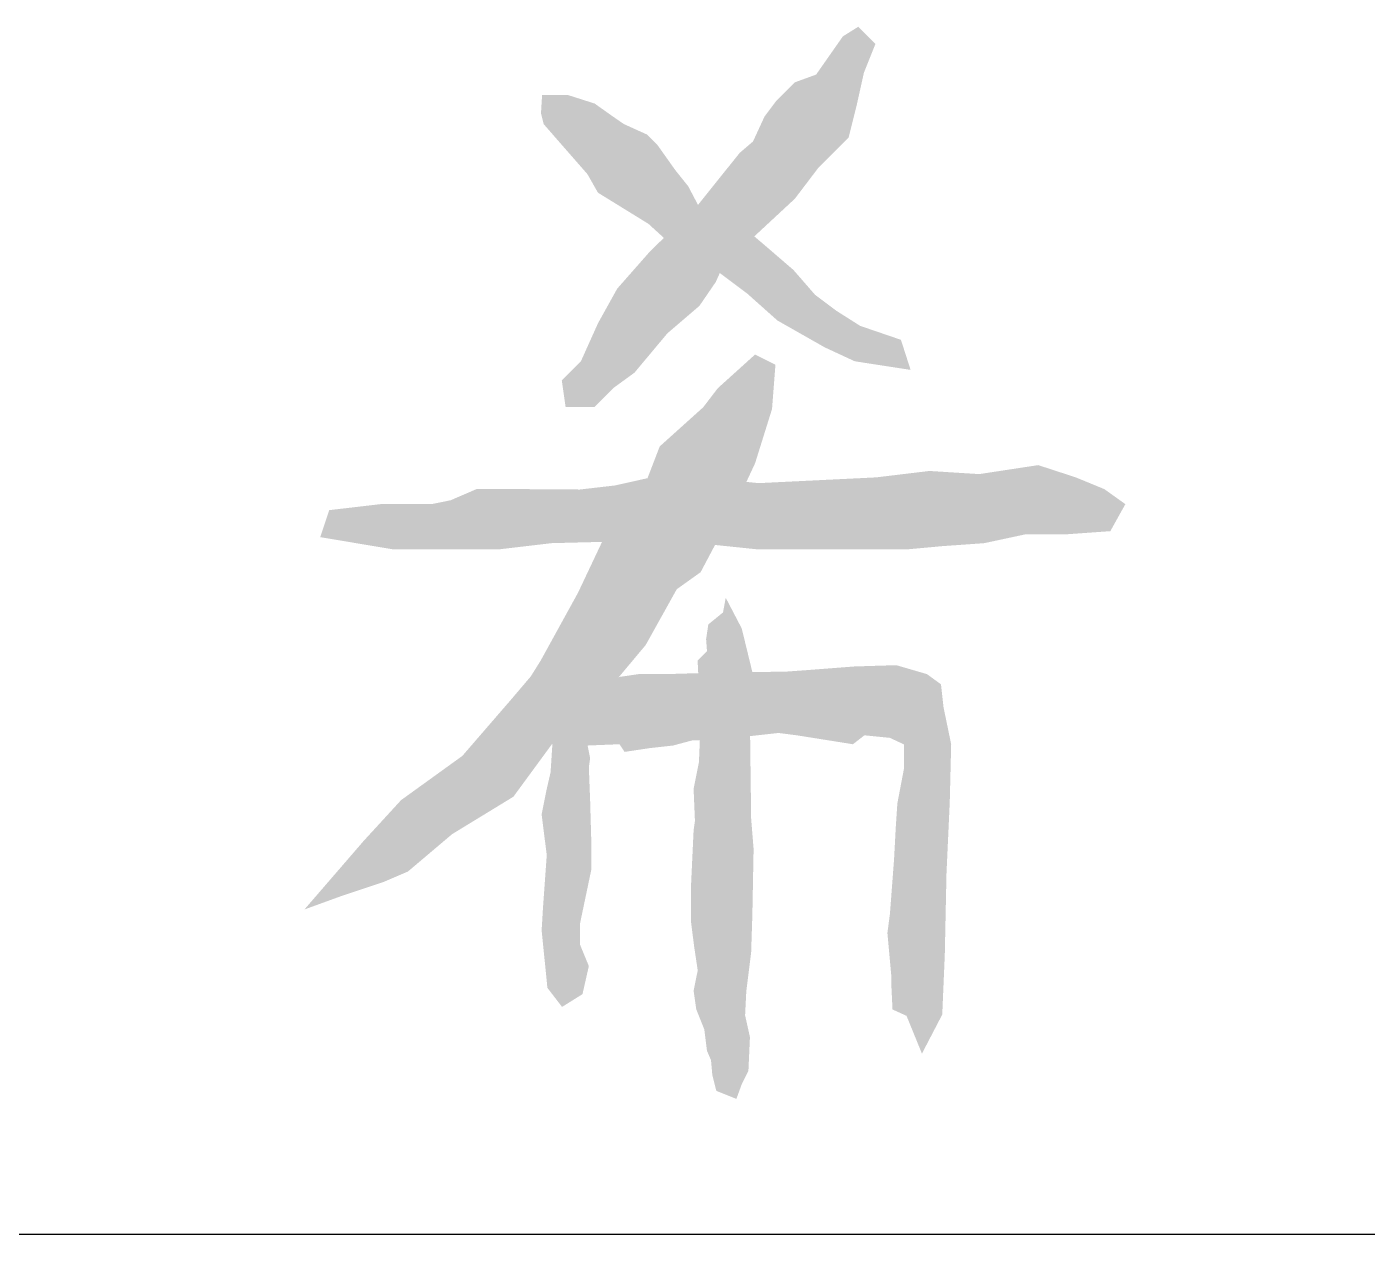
# Model space of a CAD drawing. Extents: x 5279878 to 5976284, y -275259 to -27697.
# Drawn here: x 5383152 to 5383817, y -271309 to -270709 of the extents above; entities that cross this region are included whole.
import ezdxf

# ---------------------------------------------------------------- set-up
doc = ezdxf.new("R2010")
doc.units = 0
doc.header["$LTSCALE"] = 1000
doc.header["$MEASUREMENT"] = 0
doc.layers.get('0').update_dxf_attribs({"linetype": 'CONTINUOUS'})
doc.layers.add('HATCH', color=8, linetype='CONTINUOUS')

msp = doc.modelspace()

# ---------------------------------------------------------------- hatches: boundary and pattern name
at = {"layer": 'HATCH'}
h = msp.add_hatch(color=0, dxfattribs=at)
h.paths.add_polyline_path([(5383532.44, -270829.88), (5383516.97, -270816.55), (5383512.97, -270813.19), (5383497.62, -270827.45), (5383495.85, -270831.38), (5383509.5, -270841.61), (5383524.44, -270854.93), (5383547.91, -270868.26), (5383562.85, -270875.19), (5383576.72, -270877.33), (5383590.59, -270879.46), (5383585.79, -270864.53), (5383565.52, -270857.6), (5383553.78, -270850.14), (5383543.11, -270842.14)])
h.paths.add_polyline_path([(5383512.97, -270813.19), (5383509.36, -270810.16), (5383500.33, -270804.32), (5383485.49, -270798.42), (5383485.03, -270797.55), (5383472.45, -270809.71), (5383468.08, -270813.94), (5383478.56, -270823.48), (5383494.49, -270830.36), (5383495.85, -270831.38), (5383497.62, -270827.45)])
h.paths.add_polyline_path([(5383544.62, -270779.34), (5383559.81, -270764.16), (5383563.61, -270748.98), (5383567.41, -270731.9), (5383573.11, -270717.67), (5383564.56, -270709.13), (5383556.97, -270713.87), (5383550.32, -270723.36), (5383543.67, -270732.85), (5383533.23, -270736.65), (5383523.73, -270746.13), (5383518.03, -270753.72), (5383512.34, -270766.06), (5383505.69, -270771.75), (5383494.29, -270785.99), (5383485.03, -270797.55), (5383485.49, -270798.42), (5383500.33, -270804.32), (5383509.36, -270810.16), (5383512.97, -270813.19), (5383521.83, -270804.96), (5383533.12, -270794.48)])
h.paths.add_polyline_path([(5383473.75, -270780.3), (5383464.68, -270767.5), (5383459.88, -270762.7), (5383448.14, -270757.37), (5383441.21, -270752.57), (5383433.74, -270747.24), (5383420.4, -270742.98), (5383407.6, -270742.98), (5383407.06, -270752.04), (5383408.37, -270757.4), (5383413.46, -270763.24), (5383420.66, -270771.47), (5383430.14, -270782.31), (5383435.34, -270791.49), (5383460.41, -270806.95), (5383468.08, -270813.94), (5383472.45, -270809.71), (5383485.03, -270797.55), (5383480.16, -270788.29)])
h.paths.add_polyline_path([(5383493.86, -270835.8), (5383495.85, -270831.38), (5383494.49, -270830.36), (5383478.56, -270823.48), (5383468.08, -270813.94), (5383461.38, -270820.41), (5383444.92, -270839.12), (5383435.42, -270856.2), (5383426.88, -270875.18), (5383417.38, -270884.67), (5383419.28, -270897.95), (5383433.52, -270897.95), (5383443.02, -270888.46), (5383453.46, -270880.87), (5383469.81, -270861.33), (5383485.75, -270847.66)])
h.paths.add_polyline_path([(5383521.79, -270898.88), (5383523.48, -270876.93), (5383513.34, -270871.86), (5383494.85, -270888.56), (5383487.58, -270898.06), (5383466.02, -270917.46), (5383459.95, -270933.24), (5383468.98, -270931.22), (5383509.05, -270935.09), (5383513.34, -270925.9)])
h.paths.add_polyline_path([(5383509.05, -270935.09), (5383468.98, -270931.22), (5383459.95, -270933.24), (5383459.05, -270935.56), (5383437.38, -270964.86), (5383470.47, -270964.01), (5383493.48, -270966.39), (5383501.56, -270951.15)])
h.paths.add_polyline_path([(5383697.23, -270946.13), (5383686.79, -270938.67), (5383672.62, -270932.84), (5383653.97, -270926.75), (5383624.66, -270931.21), (5383599.92, -270929.65), (5383573.44, -270932.84), (5383515.23, -270935.69), (5383509.05, -270935.09), (5383501.56, -270951.15), (5383493.48, -270966.39), (5383513.73, -270968.49), (5383552.52, -270968.49), (5383589.82, -270968.49), (5383606.23, -270966.99), (5383627.11, -270965.5), (5383648, -270961.03), (5383668.88, -270961.03), (5383689.77, -270959.54)])
h.paths.add_polyline_path([(5383459.05, -270935.56), (5383459.95, -270933.24), (5383443.76, -270936.85), (5383426.38, -270938.86), (5383398.87, -270938.67), (5383383.95, -270938.67), (5383375, -270938.67), (5383362.18, -270944.2), (5383352.62, -270946.13), (5383327.26, -270946.13), (5383301.9, -270949.11), (5383297.42, -270962.52), (5383333.22, -270968.49), (5383386.93, -270968.49), (5383412.29, -270965.5), (5383437.38, -270964.86)])
h.paths.add_polyline_path([(5383474.47, -270988.38), (5383486.3, -270979.94), (5383493.48, -270966.39), (5383470.47, -270964.01), (5383437.38, -270964.86), (5383425.46, -270990.07), (5383406.87, -271023.85), (5383402.01, -271031.62), (5383392.51, -271042.8), (5383368, -271071.13), (5383337.58, -271093.08), (5383318.99, -271113.35), (5383289.59, -271147.37), (5383308.85, -271140.37), (5383329.13, -271133.61), (5383340.96, -271128.55), (5383362.93, -271109.97), (5383393.35, -271091.39), (5383413.75, -271063.58), (5383444.05, -271033.98), (5383459.04, -271016.08)])
h.paths.add_polyline_path([(5383512.02, -271029.53), (5383491.01, -271029.88), (5383485.13, -271030.05), (5383485.49, -271037.7), (5383486, -271048.36), (5383485.49, -271058.27), (5383485.94, -271063.43), (5383497.34, -271062.8), (5383503.05, -271062.17), (5383510.9, -271061.3), (5383510.82, -271054.7)])
h.paths.add_polyline_path([(5383506.74, -271007.84), (5383498.78, -270992.58), (5383497.45, -270999.88), (5383490.14, -271005.85), (5383489.05, -271013.13), (5383489.48, -271019.12), (5383484.83, -271023.76), (5383485.13, -271030.05), (5383491.01, -271029.88), (5383512.02, -271029.53)])
h.paths.add_polyline_path([(5383485.49, -271037.7), (5383485.13, -271030.05), (5383468.84, -271030.52), (5383455.53, -271030.52), (5383445.74, -271031.95), (5383444.05, -271033.98), (5383413.75, -271063.58), (5383412.74, -271064.95), (5383411.82, -271079.26), (5383409.92, -271087.49), (5383407.38, -271100.15), (5383409.92, -271120.41), (5383408.02, -271147), (5383407.38, -271157.76), (5383409.29, -271176.75), (5383410.24, -271186.28), (5383417.52, -271195.74), (5383427.66, -271189.41), (5383430.82, -271175.48), (5383426.39, -271164.72), (5383426.39, -271154.59), (5383432.09, -271127.37), (5383432.09, -271115.34), (5383431.46, -271093.19), (5383430.82, -271076.73), (5383431.46, -271072.3), (5383430.19, -271065.97), (5383446.03, -271065.33), (5383448.56, -271069.13), (5383461.23, -271067.23), (5383472.64, -271065.97), (5383482.14, -271063.43), (5383485.94, -271063.43), (5383485.49, -271058.27), (5383486, -271048.36)])
h.paths.add_polyline_path([(5383605.67, -271035.58), (5383598.71, -271030.52), (5383583.5, -271026.08), (5383562.6, -271026.72), (5383537.89, -271028.62), (5383529.02, -271029.25), (5383512.02, -271029.53), (5383510.82, -271054.7), (5383510.9, -271061.3), (5383525.02, -271059.73), (5383534.09, -271060.9), (5383561.96, -271065.33), (5383567.66, -271060.9), (5383580.33, -271062.17), (5383587.27, -271065.4), (5383587.27, -271077.59), (5383584.02, -271094.65), (5383583.21, -271106.83), (5383582.39, -271122.27), (5383580.33, -271149.53), (5383579.07, -271159.02), (5383580.97, -271179.92), (5383580.97, -271183.71), (5383581.6, -271197.01), (5383588.57, -271200.17), (5383596.22, -271218.94), (5383606.31, -271199.54), (5383607.57, -271169.79), (5383608.41, -271129.58), (5383610.04, -271093.84), (5383610.74, -271065.33), (5383606.94, -271046.97)])
h.paths.add_polyline_path([(5383510.9, -271061.3), (5383503.05, -271062.17), (5383497.34, -271062.8), (5383485.94, -271063.43), (5383485.49, -271074.19), (5383482.84, -271087.47), (5383483.5, -271103.39), (5383482.84, -271108.04), (5383481.51, -271136.57), (5383481.51, -271153.16), (5383483.08, -271165.57), (5383484.89, -271177.62), (5383482.84, -271187.66), (5383484.17, -271196.95), (5383488.15, -271206.91), (5383489.48, -271217.52), (5383491.47, -271222.17), (5383492.13, -271229.47), (5383494.13, -271237.43), (5383504.09, -271241.41), (5383506.74, -271234.11), (5383510.06, -271227.48), (5383510.82, -271210.76), (5383508.41, -271199.91), (5383509.01, -271187.86), (5383511.42, -271168.58), (5383512.02, -271149.9), (5383512.63, -271117.36), (5383511.42, -271102.3)])

# ---------------------------------------------------------------- linework, layer by layer
msp.add_line((5380726.8, -271308.59), (5386226.8, -271308.59))

doc.saveas('drawing.dxf')
